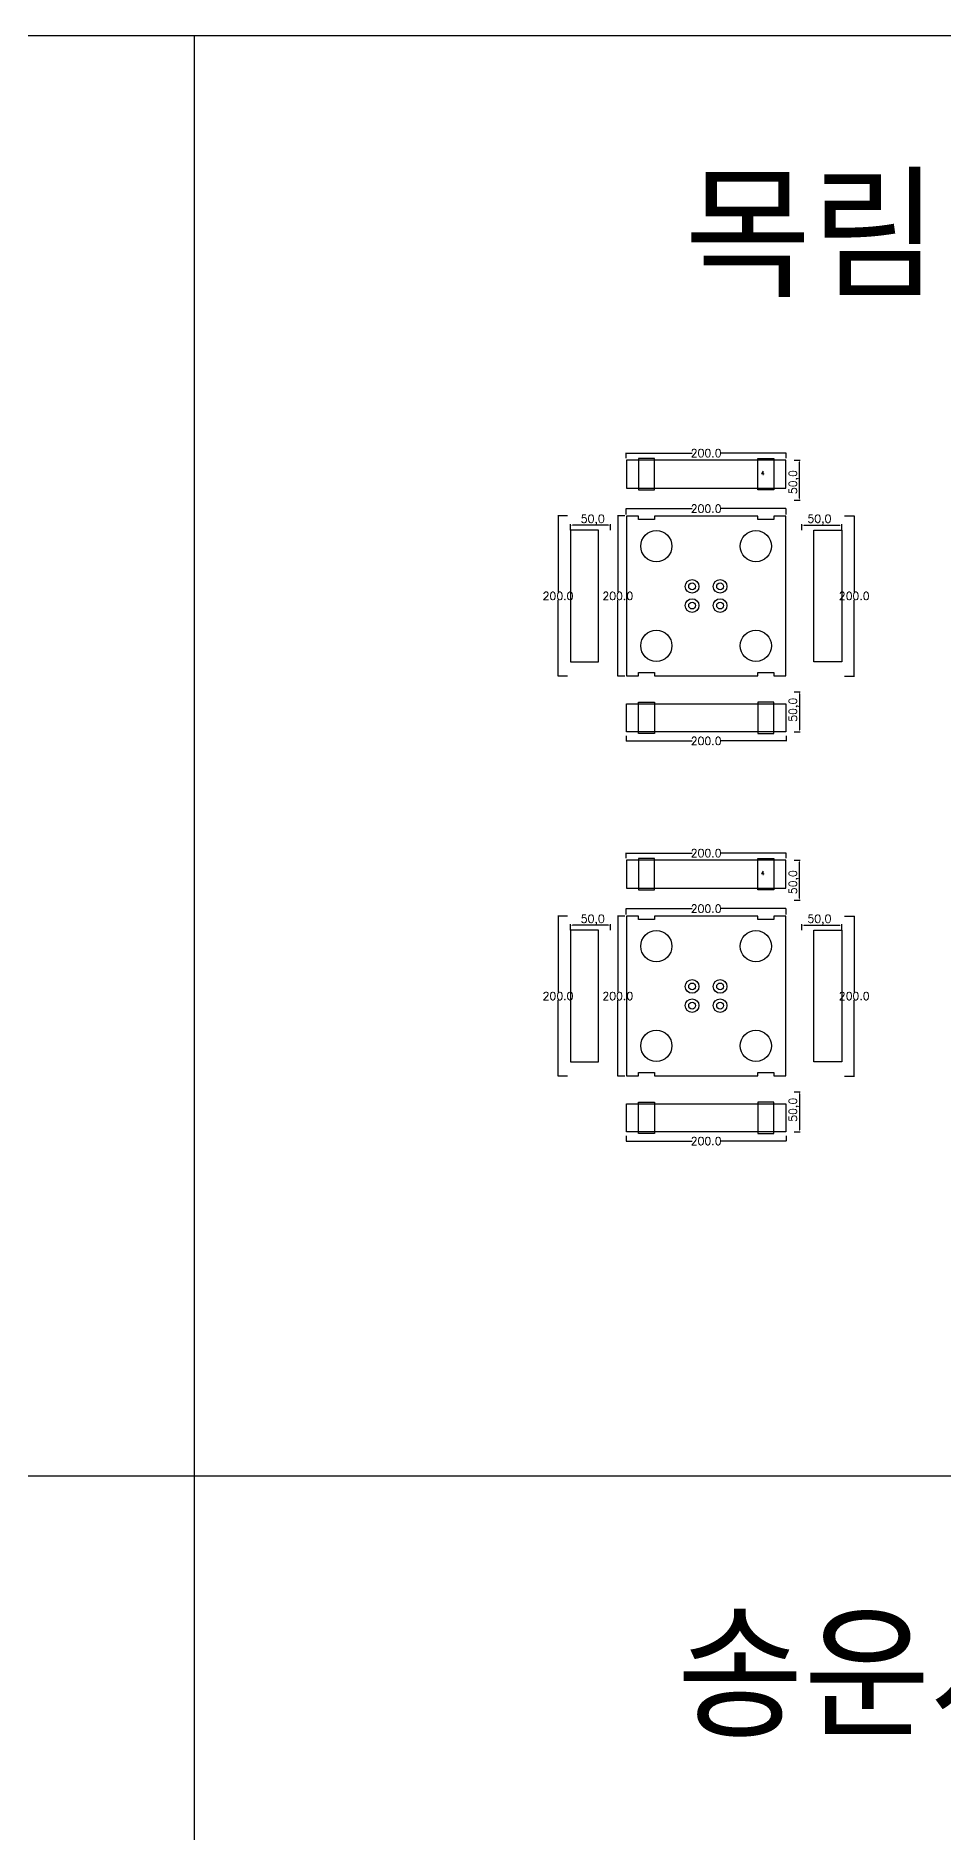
# Model space of a CAD drawing. Header units: millimetres. Extents: x 8462 to 28262, y 7372 to 16372.
# Drawn here: x 18164 to 19299, y 14127 to 16372 of the extents above; entities that cross this region are included whole.
import ezdxf

# ---------------------------------------------------------------- set-up
doc = ezdxf.new("R2010")
doc.units = ezdxf.units.MM
for name, color, linetype in [('TEXT', 7, 'Continuous'), ('볼트 구멍', 7, 'Continuous'), ('치구', 7, 'Continuous'), ('치수', 7, 'Continuous')]:
    doc.layers.add(name, color=color, linetype=linetype)
doc.styles.get("Standard").update_dxf_attribs({"font": 'txt.shx', "bigfont": 'whgtxt.shx'})
doc.dimstyles.new('ISO-25', dxfattribs={"dimtxt": 2.5, "dimasz": 2.5, "dimexe": 1.25, "dimexo": 0.625, "dimtad": 1, "dimtxsty": 'Standard', "dimcen": 2.5, "dimadec": 0, "dimazin": 0, "dimtfac": 1, "dimtmove": 0, "dimatfit": 3, "dimfxl": 0, "dimarcsym": 0})
doc.dimstyles.get("Standard").update_dxf_attribs({"dimtxt": 7, "dimasz": 0.18, "dimexe": 0.18, "dimexo": 0.0625, "dimgap": 0.09, "dimtad": 0, "dimtih": 1, "dimtoh": 1, "dimdec": 1, "dimzin": 0, "dimdsep": 46, "dimtxsty": 'Standard', "dimcen": 0.09, "dimadec": 0, "dimazin": 0, "dimtfac": 1, "dimtdec": 1, "dimtofl": 0, "dimtmove": 0, "dimatfit": 3, "dimfxl": 0, "dimtolj": 1, "dimtzin": 0, "dimarcsym": 0})

# ---------------------------------------------------------------- blocks, each defined once
blk = doc.blocks.new('*D805')
at = {"layer": 'Defpoints', "color": 0}
for p in [(19172.2, 15760.4), (19122.2, 15753.6), (19172.2, 15753.6)]:
    blk.add_point(p, dxfattribs=at)
at = {"layer": '치수', "color": 0, "lineweight": -2}
for p, q in [((19122.2, 15754.2), (19122.2, 15761.7)), ((19124.7, 15760.4), (19169.7, 15760.4)), ((19172.2, 15754.2), (19172.2, 15761.7))]:
    blk.add_line(p, q, dxfattribs=at)
at = {"layer": '치수', "color": 0}
for points in [[(19124.7, 15760.8), (19124.7, 15760), (19122.2, 15760.4)], [(19169.7, 15760.8), (19169.7, 15760), (19172.2, 15760.4)]]:
    blk.add_solid(points, dxfattribs=at)
at = {"layer": '치수', "color": 0, "insert": (19144.2, 15766.9), "char_height": 10, "attachment_point": 5}
blk.add_mtext('50,0', dxfattribs=at)
blk = doc.blocks.new('*D801')
at = {"layer": 'Defpoints', "color": 0}
for p in [(19112.2, 15552.1), (19112.2, 15502.1), (19119.1, 15502.1)]:
    blk.add_point(p, dxfattribs=at)
at = {"layer": '치수', "color": 0, "lineweight": -2}
for p, q in [((19112.8, 15552.1), (19120.3, 15552.1)), ((19119.1, 15549.6), (19119.1, 15504.6)), ((19112.8, 15502.1), (19120.3, 15502.1))]:
    blk.add_line(p, q, dxfattribs=at)
at = {"layer": '치수', "color": 0}
for points in [[(19118.6, 15549.6), (19119.5, 15549.6), (19119.1, 15552.1)], [(19118.6, 15504.6), (19119.5, 15504.6), (19119.1, 15502.1)]]:
    blk.add_solid(points, dxfattribs=at)
at = {"layer": '치수', "color": 0, "insert": (19112.6, 15529.6), "char_height": 10, "attachment_point": 5, "rotation": 90}
blk.add_mtext('50,0', dxfattribs=at)
blk = doc.blocks.new('*D800')
at = {"layer": 'Defpoints', "color": 0}
for p in [(18902.5, 15497), (19102.5, 15497), (19102.5, 15490.6)]:
    blk.add_point(p, dxfattribs=at)
at = {"layer": '치수', "color": 0, "lineweight": -2}
for p, q in [((18902.5, 15496.9), (18902.5, 15490.4)), ((18902.7, 15490.6), (18984.9, 15490.6)), ((19102.3, 15490.6), (19020.1, 15490.6)), ((19102.5, 15496.9), (19102.5, 15490.4))]:
    blk.add_line(p, q, dxfattribs=at)
at = {"layer": '치수', "color": 0}
for points in [[(18902.7, 15490.6), (18902.7, 15490.5), (18902.5, 15490.6)], [(19102.3, 15490.6), (19102.3, 15490.5), (19102.5, 15490.6)]]:
    blk.add_solid(points, dxfattribs=at)
at = {"layer": '치수', "color": 0, "insert": (19002.5, 15490.6), "char_height": 10, "attachment_point": 5}
blk.add_mtext('\\A1;200.0', dxfattribs=at)
blk = doc.blocks.new('*D806')
at = {"layer": 'Defpoints', "color": 0}
for p in [(18832.7, 15760.3), (18832.7, 15753.6), (18882.7, 15753.5)]:
    blk.add_point(p, dxfattribs=at)
at = {"layer": '치수', "color": 0, "lineweight": -2}
for p, q in [((18832.7, 15754.2), (18832.7, 15761.6)), ((18880.2, 15760.3), (18835.2, 15760.3)), ((18882.7, 15754.1), (18882.7, 15761.6))]:
    blk.add_line(p, q, dxfattribs=at)
at = {"layer": '치수', "color": 0}
for points in [[(18835.2, 15760.7), (18835.2, 15759.9), (18832.7, 15760.3)], [(18880.2, 15760.7), (18880.2, 15759.9), (18882.7, 15760.3)]]:
    blk.add_solid(points, dxfattribs=at)
at = {"layer": '치수', "color": 0, "insert": (18860.7, 15766.8), "char_height": 10, "attachment_point": 5}
blk.add_mtext('50,0', dxfattribs=at)
blk = doc.blocks.new('*D797')
at = {"layer": 'Defpoints', "color": 0}
for p in [(18829.3, 15771.8), (18817.3, 15571.8), (18829.3, 15571.8)]:
    blk.add_point(p, dxfattribs=at)
at = {"layer": '치수', "color": 0, "lineweight": -2}
for p, q in [((18829.3, 15771.8), (18817.1, 15771.8)), ((18817.3, 15771.6), (18817.3, 15676.9)), ((18817.3, 15572), (18817.3, 15666.7)), ((18829.3, 15571.8), (18817.1, 15571.8))]:
    blk.add_line(p, q, dxfattribs=at)
at = {"layer": '치수', "color": 0}
for points in [[(18817.2, 15771.6), (18817.3, 15771.6), (18817.3, 15771.8)], [(18817.2, 15572), (18817.3, 15572), (18817.3, 15571.8)]]:
    blk.add_solid(points, dxfattribs=at)
at = {"layer": '치수', "color": 0, "insert": (18817.3, 15671.8), "char_height": 10, "attachment_point": 5}
blk.add_mtext('\\A1;200.0', dxfattribs=at)
blk = doc.blocks.new('*D809')
at = {"layer": 'Defpoints', "color": 0}
for p in [(19112.2, 15841.6), (19119.1, 15841.6), (19112.2, 15791.6)]:
    blk.add_point(p, dxfattribs=at)
at = {"layer": '치수', "color": 0, "lineweight": -2}
for p, q in [((19112.8, 15841.6), (19120.3, 15841.6)), ((19119.1, 15794.1), (19119.1, 15839.1)), ((19112.8, 15791.6), (19120.3, 15791.6))]:
    blk.add_line(p, q, dxfattribs=at)
at = {"layer": '치수', "color": 0}
for points in [[(19118.6, 15839.1), (19119.5, 15839.1), (19119.1, 15841.6)], [(19118.6, 15794.1), (19119.5, 15794.1), (19119.1, 15791.6)]]:
    blk.add_solid(points, dxfattribs=at)
at = {"layer": '치수', "color": 0, "insert": (19112.6, 15814.1), "char_height": 10, "attachment_point": 5, "rotation": 90}
blk.add_mtext('50,0', dxfattribs=at)
blk = doc.blocks.new('*D808')
at = {"layer": 'Defpoints', "color": 0}
for p in [(19102.5, 15850.4), (18902.5, 15844), (19102.5, 15844)]:
    blk.add_point(p, dxfattribs=at)
at = {"layer": '치수', "color": 0, "lineweight": -2}
for p, q in [((18902.5, 15844.1), (18902.5, 15850.6)), ((18902.7, 15850.4), (18984.9, 15850.4)), ((19102.3, 15850.4), (19020.1, 15850.4)), ((19102.5, 15844.1), (19102.5, 15850.6))]:
    blk.add_line(p, q, dxfattribs=at)
at = {"layer": '치수', "color": 0}
for points in [[(18902.7, 15850.4), (18902.7, 15850.4), (18902.5, 15850.4)], [(19102.3, 15850.4), (19102.3, 15850.4), (19102.5, 15850.4)]]:
    blk.add_solid(points, dxfattribs=at)
at = {"layer": '치수', "color": 0, "insert": (19002.5, 15850.4), "char_height": 10, "attachment_point": 5}
blk.add_mtext('\\A1;200.0', dxfattribs=at)
blk = doc.blocks.new('*D807')
at = {"layer": 'Defpoints', "color": 0}
for p in [(18902.5, 15773.6), (19102.5, 15781), (19102.5, 15773.6)]:
    blk.add_point(p, dxfattribs=at)
at = {"layer": '치수', "color": 0, "lineweight": -2}
for p, q in [((18902.5, 15773.7), (18902.5, 15781.2)), ((18902.7, 15781), (18984.9, 15781)), ((19102.3, 15781), (19020.1, 15781)), ((19102.5, 15773.7), (19102.5, 15781.2))]:
    blk.add_line(p, q, dxfattribs=at)
at = {"layer": '치수', "color": 0}
for points in [[(18902.7, 15781.1), (18902.7, 15781), (18902.5, 15781)], [(19102.3, 15781.1), (19102.3, 15781), (19102.5, 15781)]]:
    blk.add_solid(points, dxfattribs=at)
at = {"layer": '치수', "color": 0, "insert": (19002.5, 15781), "char_height": 10, "attachment_point": 5}
blk.add_mtext('\\A1;200.0', dxfattribs=at)
blk = doc.blocks.new('*D794')
at = {"layer": 'Defpoints', "color": 0}
for p in [(18901, 15771.8), (18892, 15571.8), (18901, 15571.8)]:
    blk.add_point(p, dxfattribs=at)
at = {"layer": '치수', "color": 0, "lineweight": -2}
for p, q in [((18901, 15771.8), (18891.8, 15771.8)), ((18892, 15771.6), (18892, 15676.9)), ((18892, 15572), (18892, 15666.7)), ((18901, 15571.8), (18891.8, 15571.8))]:
    blk.add_line(p, q, dxfattribs=at)
at = {"layer": '치수', "color": 0}
for points in [[(18891.9, 15771.6), (18892, 15771.6), (18892, 15771.8)], [(18891.9, 15572), (18892, 15572), (18892, 15571.8)]]:
    blk.add_solid(points, dxfattribs=at)
at = {"layer": '치수', "color": 0, "insert": (18892, 15671.8), "char_height": 10, "attachment_point": 5}
blk.add_mtext('\\A1;200.0', dxfattribs=at)
blk = doc.blocks.new('*D795')
at = {"layer": 'Defpoints', "color": 0}
for p in [(19175.6, 15771.8), (19175.6, 15571.8), (19187.7, 15571.8)]:
    blk.add_point(p, dxfattribs=at)
at = {"layer": '치수', "color": 0, "lineweight": -2}
for p, q in [((19175.7, 15771.8), (19187.9, 15771.8)), ((19187.7, 15771.6), (19187.7, 15676.9)), ((19187.7, 15572), (19187.7, 15666.7)), ((19175.7, 15571.8), (19187.9, 15571.8))]:
    blk.add_line(p, q, dxfattribs=at)
at = {"layer": '치수', "color": 0}
for points in [[(19187.7, 15771.6), (19187.7, 15771.6), (19187.7, 15771.8)], [(19187.7, 15572), (19187.7, 15572), (19187.7, 15571.8)]]:
    blk.add_solid(points, dxfattribs=at)
at = {"layer": '치수', "color": 0, "insert": (19187.7, 15671.8), "char_height": 10, "attachment_point": 5}
blk.add_mtext('\\A1;200.0', dxfattribs=at)
blk = doc.blocks.new('*D831')
at = {"layer": 'Defpoints', "color": 0}
for p in [(19175.6, 15271.8), (19175.6, 15071.8), (19187.7, 15071.8)]:
    blk.add_point(p, dxfattribs=at)
at = {"layer": '치수', "color": 0, "lineweight": -2}
for p, q in [((19175.7, 15271.8), (19187.9, 15271.8)), ((19187.7, 15271.6), (19187.7, 15176.9)), ((19187.7, 15072), (19187.7, 15166.7)), ((19175.7, 15071.8), (19187.9, 15071.8))]:
    blk.add_line(p, q, dxfattribs=at)
at = {"layer": '치수', "color": 0}
for points in [[(19187.7, 15271.6), (19187.7, 15271.6), (19187.7, 15271.8)], [(19187.7, 15072), (19187.7, 15072), (19187.7, 15071.8)]]:
    blk.add_solid(points, dxfattribs=at)
at = {"layer": '치수', "color": 0, "insert": (19187.7, 15171.8), "char_height": 10, "attachment_point": 5}
blk.add_mtext('\\A1;200.0', dxfattribs=at)
blk = doc.blocks.new('*D830')
at = {"layer": 'Defpoints', "color": 0}
for p in [(18901, 15271.8), (18892, 15071.8), (18901, 15071.8)]:
    blk.add_point(p, dxfattribs=at)
at = {"layer": '치수', "color": 0, "lineweight": -2}
for p, q in [((18901, 15271.8), (18891.8, 15271.8)), ((18892, 15271.6), (18892, 15176.9)), ((18892, 15072), (18892, 15166.7)), ((18901, 15071.8), (18891.8, 15071.8))]:
    blk.add_line(p, q, dxfattribs=at)
at = {"layer": '치수', "color": 0}
for points in [[(18891.9, 15271.6), (18892, 15271.6), (18892, 15271.8)], [(18891.9, 15072), (18892, 15072), (18892, 15071.8)]]:
    blk.add_solid(points, dxfattribs=at)
at = {"layer": '치수', "color": 0, "insert": (18892, 15171.8), "char_height": 10, "attachment_point": 5}
blk.add_mtext('\\A1;200.0', dxfattribs=at)
blk = doc.blocks.new('*D826')
at = {"layer": 'Defpoints', "color": 0}
for p in [(18829.3, 15271.8), (18817.3, 15071.8), (18829.3, 15071.8)]:
    blk.add_point(p, dxfattribs=at)
at = {"layer": '치수', "color": 0, "lineweight": -2}
for p, q in [((18829.3, 15271.8), (18817.1, 15271.8)), ((18817.3, 15271.6), (18817.3, 15176.9)), ((18817.3, 15072), (18817.3, 15166.7)), ((18829.3, 15071.8), (18817.1, 15071.8))]:
    blk.add_line(p, q, dxfattribs=at)
at = {"layer": '치수', "color": 0}
for points in [[(18817.2, 15271.6), (18817.3, 15271.6), (18817.3, 15271.8)], [(18817.2, 15072), (18817.3, 15072), (18817.3, 15071.8)]]:
    blk.add_solid(points, dxfattribs=at)
at = {"layer": '치수', "color": 0, "insert": (18817.3, 15171.8), "char_height": 10, "attachment_point": 5}
blk.add_mtext('\\A1;200.0', dxfattribs=at)
blk = doc.blocks.new('*D824')
at = {"layer": 'Defpoints', "color": 0}
for p in [(18902.5, 14997), (19102.5, 14997), (19102.5, 14990.6)]:
    blk.add_point(p, dxfattribs=at)
at = {"layer": '치수', "color": 0, "lineweight": -2}
for p, q in [((18902.5, 14996.9), (18902.5, 14990.4)), ((19102.5, 14996.9), (19102.5, 14990.4)), ((18902.7, 14990.6), (18984.9, 14990.6)), ((19102.3, 14990.6), (19020.1, 14990.6))]:
    blk.add_line(p, q, dxfattribs=at)
at = {"layer": '치수', "color": 0}
for points in [[(18902.7, 14990.6), (18902.7, 14990.5), (18902.5, 14990.6)], [(19102.3, 14990.6), (19102.3, 14990.5), (19102.5, 14990.6)]]:
    blk.add_solid(points, dxfattribs=at)
at = {"layer": '치수', "color": 0, "insert": (19002.5, 14990.6), "char_height": 10, "attachment_point": 5}
blk.add_mtext('\\A1;200.0', dxfattribs=at)
blk = doc.blocks.new('*D823')
at = {"layer": 'Defpoints', "color": 0}
for p in [(19112.2, 15052.1), (19112.2, 15002.1), (19119.1, 15002.1)]:
    blk.add_point(p, dxfattribs=at)
at = {"layer": '치수', "color": 0, "lineweight": -2}
for p, q in [((19112.8, 15052.1), (19120.3, 15052.1)), ((19119.1, 15049.6), (19119.1, 15004.6)), ((19112.8, 15002.1), (19120.3, 15002.1))]:
    blk.add_line(p, q, dxfattribs=at)
at = {"layer": '치수', "color": 0}
for points in [[(19118.6, 15049.6), (19119.5, 15049.6), (19119.1, 15052.1)], [(19118.6, 15004.6), (19119.5, 15004.6), (19119.1, 15002.1)]]:
    blk.add_solid(points, dxfattribs=at)
at = {"layer": '치수', "color": 0, "insert": (19112.6, 15029.6), "char_height": 10, "attachment_point": 5, "rotation": 90}
blk.add_mtext('50,0', dxfattribs=at)
blk = doc.blocks.new('*D828')
at = {"layer": 'Defpoints', "color": 0}
for p in [(18902.5, 15344), (19102.5, 15350.4), (19102.5, 15344)]:
    blk.add_point(p, dxfattribs=at)
at = {"layer": '치수', "color": 0, "lineweight": -2}
for p, q in [((18902.5, 15344.1), (18902.5, 15350.6)), ((18902.7, 15350.4), (18984.9, 15350.4)), ((19102.3, 15350.4), (19020.1, 15350.4)), ((19102.5, 15344.1), (19102.5, 15350.6))]:
    blk.add_line(p, q, dxfattribs=at)
at = {"layer": '치수', "color": 0}
for points in [[(18902.7, 15350.4), (18902.7, 15350.4), (18902.5, 15350.4)], [(19102.3, 15350.4), (19102.3, 15350.4), (19102.5, 15350.4)]]:
    blk.add_solid(points, dxfattribs=at)
at = {"layer": '치수', "color": 0, "insert": (19002.5, 15350.4), "char_height": 10, "attachment_point": 5}
blk.add_mtext('\\A1;200.0', dxfattribs=at)
blk = doc.blocks.new('*D829')
at = {"layer": 'Defpoints', "color": 0}
for p in [(18902.5, 15273.6), (19102.5, 15281), (19102.5, 15273.6)]:
    blk.add_point(p, dxfattribs=at)
at = {"layer": '치수', "color": 0, "lineweight": -2}
for p, q in [((18902.5, 15273.7), (18902.5, 15281.2)), ((18902.7, 15281), (18984.9, 15281)), ((19102.3, 15281), (19020.1, 15281)), ((19102.5, 15273.7), (19102.5, 15281.2))]:
    blk.add_line(p, q, dxfattribs=at)
at = {"layer": '치수', "color": 0}
for points in [[(18902.7, 15281.1), (18902.7, 15281), (18902.5, 15281)], [(19102.3, 15281.1), (19102.3, 15281), (19102.5, 15281)]]:
    blk.add_solid(points, dxfattribs=at)
at = {"layer": '치수', "color": 0, "insert": (19002.5, 15281), "char_height": 10, "attachment_point": 5}
blk.add_mtext('\\A1;200.0', dxfattribs=at)
blk = doc.blocks.new('*D825')
at = {"layer": 'Defpoints', "color": 0}
for p in [(18832.7, 15260.3), (18832.7, 15253.6), (18882.7, 15253.5)]:
    blk.add_point(p, dxfattribs=at)
at = {"layer": '치수', "color": 0, "lineweight": -2}
for p, q in [((18832.7, 15254.2), (18832.7, 15261.6)), ((18880.2, 15260.3), (18835.2, 15260.3)), ((18882.7, 15254.1), (18882.7, 15261.6))]:
    blk.add_line(p, q, dxfattribs=at)
at = {"layer": '치수', "color": 0}
for points in [[(18835.2, 15260.7), (18835.2, 15259.9), (18832.7, 15260.3)], [(18880.2, 15260.7), (18880.2, 15259.9), (18882.7, 15260.3)]]:
    blk.add_solid(points, dxfattribs=at)
at = {"layer": '치수', "color": 0, "insert": (18860.7, 15266.8), "char_height": 10, "attachment_point": 5}
blk.add_mtext('50,0', dxfattribs=at)
blk = doc.blocks.new('*D822')
at = {"layer": 'Defpoints', "color": 0}
for p in [(19122.2, 15253.6), (19172.2, 15260.4), (19172.2, 15253.6)]:
    blk.add_point(p, dxfattribs=at)
at = {"layer": '치수', "color": 0, "lineweight": -2}
for p, q in [((19122.2, 15254.2), (19122.2, 15261.7)), ((19124.7, 15260.4), (19169.7, 15260.4)), ((19172.2, 15254.2), (19172.2, 15261.7))]:
    blk.add_line(p, q, dxfattribs=at)
at = {"layer": '치수', "color": 0}
for points in [[(19124.7, 15260.8), (19124.7, 15260), (19122.2, 15260.4)], [(19169.7, 15260.8), (19169.7, 15260), (19172.2, 15260.4)]]:
    blk.add_solid(points, dxfattribs=at)
at = {"layer": '치수', "color": 0, "insert": (19144.2, 15266.9), "char_height": 10, "attachment_point": 5}
blk.add_mtext('50,0', dxfattribs=at)
blk = doc.blocks.new('*D827')
at = {"layer": 'Defpoints', "color": 0}
for p in [(19112.2, 15341.6), (19119.1, 15341.6), (19112.2, 15291.6)]:
    blk.add_point(p, dxfattribs=at)
at = {"layer": '치수', "color": 0, "lineweight": -2}
for p, q in [((19112.8, 15341.6), (19120.3, 15341.6)), ((19119.1, 15294.1), (19119.1, 15339.1)), ((19112.8, 15291.6), (19120.3, 15291.6))]:
    blk.add_line(p, q, dxfattribs=at)
at = {"layer": '치수', "color": 0}
for points in [[(19118.6, 15339.1), (19119.5, 15339.1), (19119.1, 15341.6)], [(19118.6, 15294.1), (19119.5, 15294.1), (19119.1, 15291.6)]]:
    blk.add_solid(points, dxfattribs=at)
at = {"layer": '치수', "color": 0, "insert": (19112.6, 15314.1), "char_height": 10, "attachment_point": 5, "rotation": 90}
blk.add_mtext('50,0', dxfattribs=at)

msp = doc.modelspace()

# ---------------------------------------------------------------- linework, layer by layer
at = {"color": 6}
for p, q in [((28262.267, 16371.825), (8462.267, 16371.825)), ((18362.267, 16371.825), (18362.267, 7371.825)), ((28262.267, 14571.825), (8462.267, 14571.825))]:
    msp.add_line(p, q, dxfattribs=at)
at = {"layer": '볼트 구멍', "color": 6}
for centre in [(18984.984, 15683.825), (19019.984, 15683.825), (18984.984, 15659.825), (19019.984, 15659.825), (18984.984, 15183.825), (19019.984, 15183.825), (18984.984, 15159.825), (19019.984, 15159.825)]:
    msp.add_circle(centre, 8.5, dxfattribs=at)
at = {"layer": '볼트 구멍', "color": 3}
for centre in [(18984.984, 15683.825), (19019.984, 15683.825), (18984.984, 15659.825), (19019.984, 15659.825), (18984.984, 15183.825), (19019.984, 15183.825), (18984.984, 15159.825), (19019.984, 15159.825)]:
    msp.add_circle(centre, 4.25, dxfattribs=at)
at = {"layer": '치구'}
for points in [[(18902.734, 15806.575), (19102.234, 15806.575), (19102.234, 15841.575), (18902.734, 15841.575)], [(18902.734, 15572.075), (18917.734, 15572.075), (18917.734, 15576.075), (18937.734, 15576.075), (18937.734, 15572.075), (19067.234, 15572.075), (19067.234, 15576.075), (19087.234, 15576.075), (19087.234, 15572.075), (19102.234, 15572.075), (19102.234, 15771.575), (19087.234, 15771.575), (19087.234, 15767.575), (19067.234, 15767.575), (19067.234, 15771.575), (18937.734, 15771.575), (18937.734, 15767.575), (18917.734, 15767.575), (18917.734, 15771.575), (18902.734, 15771.575)], [(18867.734, 15754.175), (18832.734, 15754.175), (18832.734, 15589.475), (18867.734, 15589.475)], [(19137.234, 15754.175), (19172.234, 15754.175), (19172.234, 15589.475), (19137.234, 15589.475)], [(18902.734, 15537.075), (19102.234, 15537.075), (19102.234, 15502.075), (18902.734, 15502.075)], [(18902.734, 15306.575), (19102.234, 15306.575), (19102.234, 15341.575), (18902.734, 15341.575)], [(18902.734, 15072.075), (18917.734, 15072.075), (18917.734, 15076.075), (18937.734, 15076.075), (18937.734, 15072.075), (19067.234, 15072.075), (19067.234, 15076.075), (19087.234, 15076.075), (19087.234, 15072.075), (19102.234, 15072.075), (19102.234, 15271.575), (19087.234, 15271.575), (19087.234, 15267.575), (19067.234, 15267.575), (19067.234, 15271.575), (18937.734, 15271.575), (18937.734, 15267.575), (18917.734, 15267.575), (18917.734, 15271.575), (18902.734, 15271.575)], [(18867.734, 15254.175), (18832.734, 15254.175), (18832.734, 15089.475), (18867.734, 15089.475)], [(19137.234, 15254.175), (19172.234, 15254.175), (19172.234, 15089.475), (19137.234, 15089.475)], [(18902.734, 15037.075), (19102.234, 15037.075), (19102.234, 15002.075), (18902.734, 15002.075)]]:
    msp.add_lwpolyline(points, close=True, dxfattribs=at)
at = {"layer": '치구', "color": 1}
for points in [[(18917.734, 15804.575), (18937.734, 15804.575), (18937.734, 15843.572), (18917.734, 15843.572)], [(19087.234, 15804.575), (19067.234, 15804.575), (19067.234, 15843.572), (19087.234, 15843.572)], [(18917.734, 15539.075), (18937.734, 15539.075), (18937.734, 15500.077), (18917.734, 15500.077)], [(19087.234, 15539.075), (19067.234, 15539.075), (19067.234, 15500.077), (19087.234, 15500.077)], [(18917.734, 15304.575), (18937.734, 15304.575), (18937.734, 15343.572), (18917.734, 15343.572)], [(19087.234, 15304.575), (19067.234, 15304.575), (19067.234, 15343.572), (19087.234, 15343.572)], [(18917.734, 15039.075), (18937.734, 15039.075), (18937.734, 15000.077), (18917.734, 15000.077)], [(19087.234, 15039.075), (19067.234, 15039.075), (19067.234, 15000.077), (19087.234, 15000.077)]]:
    msp.add_lwpolyline(points, close=True, dxfattribs=at)
at = {"layer": '치구'}
for centre in [(18940.234, 15734.075), (19064.734, 15734.075), (18940.234, 15609.575), (19064.734, 15609.575), (18940.234, 15234.075), (19064.734, 15234.075), (18940.234, 15109.575), (19064.734, 15109.575)]:
    msp.add_circle(centre, 19.5, dxfattribs=at)

# ---------------------------------------------------------------- texts
at = {"layer": 'TEXT', "color": 3}
for s, p in [('목림 - 900', (18975.252, 16045.315)), ('송운사 7-8호기 (소형)', (18965.706, 14245.315))]:
    msp.add_text(s, height=150, dxfattribs=at).set_placement(p)
at = {"layer": 'TEXT', "color": 1}
for p in [(19071.046, 15822.876), (19071.046, 15322.876)]:
    msp.add_text('4', height=5, dxfattribs=at).set_placement(p)

# ---------------------------------------------------------------- dimensions: what is measured, and where the dimension line sits
at = {"layer": '치수', "color": 4}
for base, p1, p2, dimstyle, override, picture, middle in [((19102.484, 15850.397), (18902.484, 15844), (19102.484, 15844), 'Standard', {"dimtxt": 10}, '*D808', (19002.484, 15850.397)), ((19172.234, 15760.402), (19122.234, 15753.625), (19172.234, 15753.625), 'ISO-25', {"dimtxt": 10, "dimdec": 1, "dimzin": 0, "dimtdec": 1}, '*D805', (19144.234, 15760.402)), ((19102.484, 15490.564), (18902.484, 15496.961), (19102.484, 15496.961), 'Standard', {"dimtxt": 10}, '*D800', (19002.484, 15490.564)), ((19102.484, 15350.397), (18902.484, 15344), (19102.484, 15344), 'Standard', {"dimtxt": 10}, '*D828', (19002.484, 15350.397)), ((19172.234, 15260.402), (19122.234, 15253.625), (19172.234, 15253.625), 'ISO-25', {"dimtxt": 10, "dimdec": 1, "dimzin": 0, "dimtdec": 1}, '*D822', (19144.234, 15260.402)), ((19102.484, 14990.564), (18902.484, 14996.961), (19102.484, 14996.961), 'Standard', {"dimtxt": 10}, '*D824', (19002.484, 14990.564))]:
    dim = msp.add_linear_dim(base=base, p1=p1, p2=p2, dimstyle=dimstyle, override=override, dxfattribs=at)
    dim.commit()
    dim.dimension.update_dxf_attribs({"geometry": picture, "text_midpoint": middle, "dimtype": 160})
for base, p1, p2, angle, picture, middle in [((19119.061, 15841.575), (19112.164, 15791.575), (19112.164, 15841.575), 90, '*D809', (19119.061, 15814.075)), ((18832.734, 15760.302), (18882.734, 15753.525), (18832.734, 15753.625), 180, '*D806', (18860.734, 15760.302)), ((19119.061, 15502.075), (19112.164, 15552.075), (19112.164, 15502.075), 270, '*D801', (19119.061, 15529.575)), ((19119.061, 15341.575), (19112.164, 15291.575), (19112.164, 15341.575), 90, '*D827', (19119.061, 15314.075)), ((18832.734, 15260.302), (18882.734, 15253.525), (18832.734, 15253.625), 180, '*D825', (18860.734, 15260.302)), ((19119.061, 15002.075), (19112.164, 15052.075), (19112.164, 15002.075), 270, '*D823', (19119.061, 15029.575))]:
    dim = msp.add_linear_dim(base=base, p1=p1, p2=p2, angle=angle, dimstyle='ISO-25', override={"dimtxt": 10, "dimdec": 1, "dimzin": 0, "dimtdec": 1}, dxfattribs=at)
    dim.commit()
    dim.dimension.update_dxf_attribs({"geometry": picture, "text_midpoint": middle, "dimtype": 160})
for base, p1, p2, picture, middle in [((19102.484, 15781.047), (18902.484, 15773.65), (19102.484, 15773.65), '*D807', (19002.484, 15781.047)), ((19102.484, 15281.047), (18902.484, 15273.65), (19102.484, 15273.65), '*D829', (19002.484, 15281.047))]:
    dim = msp.add_linear_dim(base=base, p1=p1, p2=p2, dimstyle='Standard', override={"dimtxt": 10}, dxfattribs=at)
    dim.commit()
    dim.dimension.update_dxf_attribs({"geometry": picture, "text_midpoint": middle})
for base, p1, p2, picture, middle in [((18817.266, 15571.825), (18829.336, 15771.825), (18829.336, 15571.825), '*D797', (18817.266, 15671.825)), ((18891.954, 15571.825), (18901.024, 15771.825), (18901.024, 15571.825), '*D794', (18891.954, 15671.825)), ((19187.702, 15571.825), (19175.632, 15771.825), (19175.632, 15571.825), '*D795', (19187.702, 15671.825)), ((18817.266, 15071.825), (18829.336, 15271.825), (18829.336, 15071.825), '*D826', (18817.266, 15171.825)), ((18891.954, 15071.825), (18901.024, 15271.825), (18901.024, 15071.825), '*D830', (18891.954, 15171.825)), ((19187.702, 15071.825), (19175.632, 15271.825), (19175.632, 15071.825), '*D831', (19187.702, 15171.825))]:
    dim = msp.add_linear_dim(base=base, p1=p1, p2=p2, angle=90, dimstyle='Standard', override={"dimtxt": 10}, dxfattribs=at)
    dim.commit()
    dim.dimension.update_dxf_attribs({"geometry": picture, "text_midpoint": middle})

doc.saveas('drawing.dxf')
